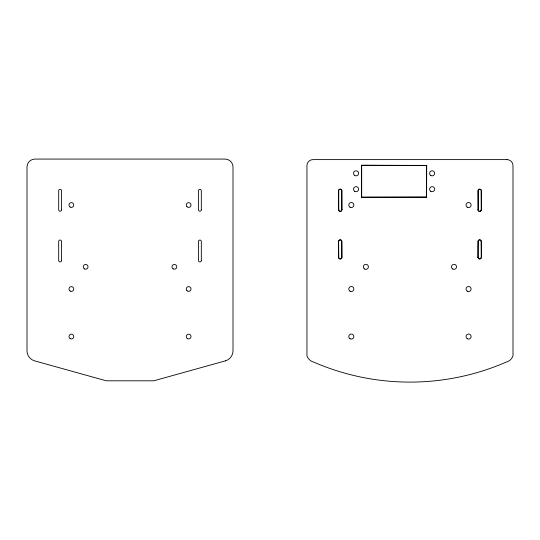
<?xml version="1.0" encoding="UTF-8"?>
<svg xmlns="http://www.w3.org/2000/svg" width="540" height="540" viewBox="0 0 540 540"><rect width="100%" height="100%" fill="white"/><g stroke="black" fill="none" stroke-linecap="round" stroke-linejoin="round"><path stroke-width="0.81" d="M426.701 165.476L361.611 165.287L426.708 165.409L426.587 197.222L361.611 197.222L361.503 165.476M338.627 241.508L338.756 241.481A1.465 1.465 0 0 1 340.22 240.01A1.465 1.465 0 0 1 341.685 241.481L341.867 257.438L341.928 241.475A1.701 1.701 0 0 0 340.22 239.774A1.701 1.701 0 0 0 338.519 241.475L338.702 257.438L338.641 241.448M361.611 197.222L426.701 197.039M361.679 197.215L361.679 165.294M426.519 165.294L426.519 197.215M338.641 257.29L338.513 257.324A1.708 1.708 0 0 0 340.22 259.025A1.708 1.708 0 0 0 341.928 257.324L341.685 257.324A1.465 1.465 0 0 1 340.22 258.788A1.465 1.465 0 0 1 338.756 257.317L338.627 257.351M341.928 190.769L341.867 209.891L341.685 190.769A1.465 1.465 0 0 0 340.22 189.304A1.465 1.465 0 0 0 338.756 190.769L338.702 209.891L338.513 190.769A1.708 1.708 0 0 1 340.22 189.061A1.708 1.708 0 0 1 341.928 190.769L341.928 190.769M481.14 241.481L481.322 257.438L481.376 241.475A1.701 1.701 0 0 0 479.675 239.774A1.701 1.701 0 0 0 477.968 241.475L478.022 257.438L478.211 241.481A1.465 1.465 0 0 1 479.675 240.01A1.465 1.465 0 0 1 481.14 241.481L481.14 241.481M481.376 190.769L481.322 209.891L481.14 190.769A1.465 1.465 0 0 0 479.675 189.304A1.465 1.465 0 0 0 478.211 190.769L478.157 209.891L477.968 190.769A1.708 1.708 0 0 1 479.675 189.061A1.708 1.708 0 0 1 481.376 190.769L481.376 190.769M341.813 209.75L341.685 209.776A1.465 1.465 0 0 1 340.22 211.248A1.465 1.465 0 0 1 338.756 209.783L338.513 209.783A1.708 1.708 0 0 0 340.22 211.484A1.708 1.708 0 0 0 341.928 209.783L341.813 209.75M478.096 209.75L478.211 209.783A1.465 1.465 0 0 0 479.675 211.248A1.465 1.465 0 0 0 481.14 209.776L481.376 209.783A1.708 1.708 0 0 1 479.675 211.484A1.708 1.708 0 0 1 477.968 209.783L478.096 209.75M478.096 257.29L478.211 257.317A1.465 1.465 0 0 0 479.675 258.788A1.465 1.465 0 0 0 481.14 257.324L481.376 257.324A1.708 1.708 0 0 1 479.675 259.025A1.708 1.708 0 0 1 477.968 257.324L478.096 257.29M225.376 360.869L153.779 380.801L106.231 380.801L34.634 360.869A10.429 10.429 0 0 1 27 350.818L27 166.995A7.925 7.925 0 0 1 34.925 159.071L225.085 159.071A7.925 7.925 0 0 1 233.01 166.995L233.01 350.818A10.429 10.429 0 0 1 225.376 360.869M506.966 159.611L312.977 159.611A6.035 6.035 0 0 0 306.943 165.645L306.943 355.874A10.105 10.105 0 0 0 312.977 361.915L313.281 361.915A241.515 241.515 0 0 0 506.615 361.915L506.966 361.915A10.105 10.105 0 0 0 513 355.874L513 165.645A6.035 6.035 0 0 0 506.966 159.611M201.319 209.783L201.319 190.769A1.424 1.424 0 0 0 199.888 189.338A1.424 1.424 0 0 0 198.464 190.769L198.464 209.783A1.424 1.424 0 0 0 199.888 211.208A1.424 1.424 0 0 0 201.319 209.783M201.319 260.503L201.319 241.488A1.424 1.424 0 0 0 199.888 240.064A1.424 1.424 0 0 0 198.464 241.488L198.464 260.503A1.424 1.424 0 0 0 199.888 261.934A1.424 1.424 0 0 0 201.319 260.503M61.547 209.783L61.547 190.769A1.424 1.424 0 0 0 60.122 189.338A1.424 1.424 0 0 0 58.691 190.769L58.691 209.783A1.424 1.424 0 0 0 60.122 211.208A1.424 1.424 0 0 0 61.547 209.783M61.547 260.476L61.547 241.454A1.424 1.424 0 0 0 60.122 240.03A1.424 1.424 0 0 0 58.691 241.454L58.691 260.476A1.424 1.424 0 0 0 60.122 261.9A1.424 1.424 0 0 0 61.547 260.476M186.962 290.696A2.376 2.376 0 0 0 190.937 289.629A2.376 2.376 0 0 0 188.021 286.72A2.376 2.376 0 0 0 186.962 290.696M187.447 338.614A2.376 2.376 0 0 0 191.018 336.555A2.376 2.376 0 0 0 187.447 334.496A2.376 2.376 0 0 0 187.447 338.614M70.18 291.074A2.376 2.376 0 0 0 73.751 289.015A2.376 2.376 0 0 0 70.18 286.956A2.376 2.376 0 0 0 70.18 291.074M70.18 338.614A2.376 2.376 0 0 0 73.751 336.555A2.376 2.376 0 0 0 70.18 334.496A2.376 2.376 0 0 0 70.18 338.614M173.191 268.886A2.376 2.376 0 0 0 176.756 266.828A2.376 2.376 0 0 0 173.191 264.769A2.376 2.376 0 0 0 173.191 268.886M84.442 268.886A2.376 2.376 0 0 0 88.013 266.828A2.376 2.376 0 0 0 84.442 264.769A2.376 2.376 0 0 0 84.442 268.886M186.962 206.705A2.376 2.376 0 0 0 190.937 205.646A2.376 2.376 0 0 0 188.021 202.73A2.376 2.376 0 0 0 186.962 206.705M70.18 207.083A2.376 2.376 0 0 0 73.751 205.025A2.376 2.376 0 0 0 70.18 202.966A2.376 2.376 0 0 0 70.18 207.083M350.048 207.225A2.538 2.538 0 0 0 353.849 205.025A2.538 2.538 0 0 0 350.048 202.831A2.538 2.538 0 0 0 350.048 207.225M467.316 207.225A2.538 2.538 0 0 0 471.116 205.025A2.538 2.538 0 0 0 467.316 202.831A2.538 2.538 0 0 0 467.316 207.225M467.316 291.215A2.538 2.538 0 0 0 471.116 289.015A2.538 2.538 0 0 0 467.316 286.821A2.538 2.538 0 0 0 467.316 291.215M350.048 291.215A2.538 2.538 0 0 0 353.849 289.015A2.538 2.538 0 0 0 350.048 286.821A2.538 2.538 0 0 0 350.048 291.215M354.8 175.527A2.538 2.538 0 0 0 358.601 173.333A2.538 2.538 0 0 0 354.8 171.139A2.538 2.538 0 0 0 354.8 175.527M354.659 191.288A2.538 2.538 0 0 0 358.601 189.344A2.538 2.538 0 0 0 354.949 186.907A2.538 2.538 0 0 0 354.659 191.288M430.866 175.527A2.538 2.538 0 0 0 434.666 173.333A2.538 2.538 0 0 0 430.866 171.139A2.538 2.538 0 0 0 430.866 175.527M430.724 191.288A2.538 2.538 0 0 0 434.666 189.344A2.538 2.538 0 0 0 431.014 186.907A2.538 2.538 0 0 0 430.724 191.288M350.048 338.756A2.538 2.538 0 0 0 353.849 336.555A2.538 2.538 0 0 0 350.048 334.361A2.538 2.538 0 0 0 350.048 338.756M467.316 338.756A2.538 2.538 0 0 0 471.116 336.555A2.538 2.538 0 0 0 467.316 334.361A2.538 2.538 0 0 0 467.316 338.756M452.756 269.028A2.538 2.538 0 0 0 456.557 266.828A2.538 2.538 0 0 0 452.756 264.634A2.538 2.538 0 0 0 452.756 269.028M364.601 269.028A2.538 2.538 0 0 0 368.408 266.828A2.538 2.538 0 0 0 364.601 264.634A2.538 2.538 0 0 0 364.601 269.028"/></g></svg>
